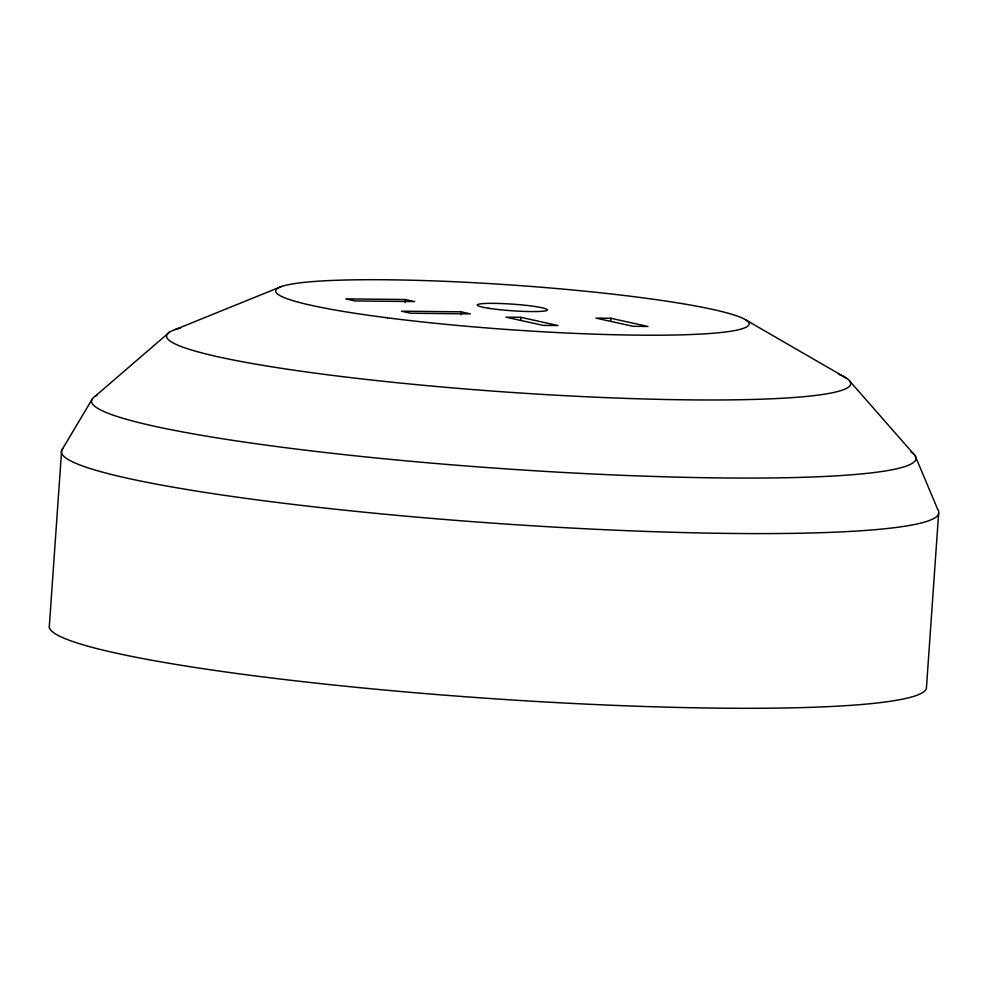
<?xml version="1.0" encoding="UTF-8"?>
<svg xmlns="http://www.w3.org/2000/svg" width="988" height="988" viewBox="0 0 988 988"><rect width="100%" height="100%" fill="white"/><g stroke="black" fill="none" stroke-linecap="round" stroke-linejoin="round"><path stroke-width="1.48" d="M405.166 302.501L405.376 299.512L345.8 298.882L355.075 300.945L414.651 301.562L405.376 299.512M460.84 314.814L461.05 311.813L401.474 311.195L410.749 313.245L470.325 313.863L461.05 311.813M520.676 320.322L520.886 317.321L505.992 317.173L543.116 325.373L558.01 325.534L520.886 317.321M610.646 321.261L610.856 318.26L595.962 318.111L633.073 326.312L647.967 326.472L610.856 318.26M938.6 513.871L926.386 688.574A439.771 41.385 4 0 1 473.907 697.367A439.771 41.385 4 0 1 49.4 625.157L61.614 450.454L91.723 399.955M94.996 396.373L169.491 332.166M175.469 329.461L281.691 286.409M745.903 319.989L846.099 377.959M849.964 381.38L915.123 455.678L937.859 509.759A439.771 41.385 4 0 1 496.89 523.43A439.771 41.385 4 0 1 62.837 448.503M910.467 451.553A413.256 38.89 4 0 1 504.115 468.757A413.256 38.89 4 0 1 96.972 395.237M838.985 374.366A342.885 32.271 4 0 1 504.942 391.964A342.885 32.271 4 0 1 180.335 328.041M387.469 317.827A237.342 22.341 4 0 0 748.978 324.57A237.342 22.341 4 0 0 400.535 279.975A237.342 22.341 4 0 0 387.469 317.827M488.356 308.219A35.185 3.31 4 0 0 546.512 310.578A35.185 3.31 4 0 0 502.114 303.575A35.185 3.31 4 0 0 488.356 308.219"/></g></svg>
